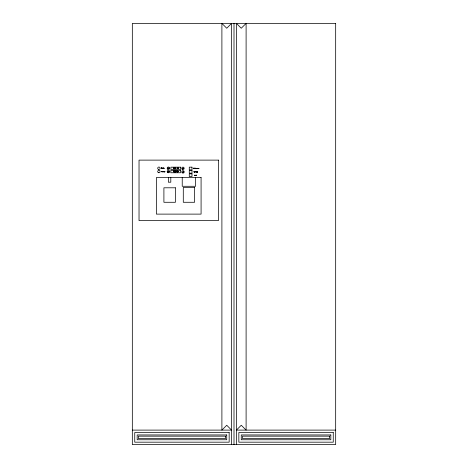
<?xml version="1.0" encoding="UTF-8"?>
<svg xmlns="http://www.w3.org/2000/svg" width="468" height="468" viewBox="0 0 468 468"><rect width="100%" height="100%" fill="white"/><g stroke="black" fill="none" stroke-linecap="round" stroke-linejoin="round"><path stroke-width="0.7" d="M168.041 168.228C168.96 168.059 166.912 168.31 167.989 168.129M161.799 168.293L161.729 168.047M162.174 171.791L162.18 171.516M198.175 168.568L198.104 168.299M169.135 168.182L169.334 168.421L169.012 168.024C167.953 169.036 168.971 167.281 169.135 168.421M163.332 171.791L163.221 171.516L163.437 171.791M164.888 171.791L164.777 171.516L164.993 171.791M195.408 168.591L195.331 168.287L195.519 168.574M196.817 168.591L196.741 168.287L196.929 168.574M198.877 168.591L198.765 168.299L198.988 168.574M168.942 171.545C167.983 172.593 168.895 170.715 169.322 171.937L168.995 171.545M174.096 171.844C173.505 170.949 175.155 170.896 174.02 171.095M174.775 171.844L174.699 171.095M175.196 171.253L175.289 171.469M175.459 171.844C174.839 170.744 176.565 170.919 175.734 171.581M177.009 171.844L176.998 171.036L177.524 171.095L177.477 172.013L177.477 171.048L176.933 171.095M174.956 167.872L174.804 168.117M178.308 168.088C179.057 167.38 177.746 169.17 178.308 168.492M177.863 171.592L177.711 171.844M177.957 171.469C177.828 170.744 178.062 171.867 177.858 171.487M174.061 172.013C175.032 172.119 173.704 172.084 174.096 171.224M176.98 172.013C177.939 172.113 176.559 172.13 177.009 171.224M175.383 171.095L175.927 171.048L175.67 171.534M173.359 168.351L173.435 168.737L173.341 167.872M173.388 168.287L173.435 167.872M175.003 168.287C175.044 169.849 174.944 166.871 175.05 168.24M178.326 168.351L178.402 168.737L178.156 167.994M178.355 168.287C178.22 167.152 178.834 169.129 178.402 168.492M162.531 171.814L162.531 171.779M161.501 168.316L161.536 168M161.916 171.633C160.98 171.352 162.899 172.288 161.981 171.516M161.606 168.047L161.928 168.047L161.606 168.293M197.748 168.299L197.361 168.691L197.636 168.299M197.917 168.398C197.385 167.907 198.689 169.17 197.917 168.299M132.327 430.104L231.578 430.104L226.74 425.26L221.896 430.104L221.896 23.4L226.74 28.244L231.578 23.4L231.578 444.6M335.673 430.104L236.422 430.104L241.26 425.26L246.104 430.104L246.104 23.4L241.26 28.244L236.422 23.4L236.422 444.6M175.383 171.967L175.459 171.224M174.699 171.967L174.792 171.095L174.95 171.346M177.957 171.592L178.115 171.967L177.957 171.721M174.552 167.872L174.552 168.024M195.279 175.652C195.331 175.09 195.899 175.564 194.752 175.582L194.752 175.009L194.986 175.582M234 23.4L234 444.6M195.946 171.692C196.537 171.733 195.495 172.101 195.612 171.516L195.876 171.639M195.595 177.501L195.595 186.287L182.227 186.287L182.227 177.501M195.191 175.582L195.191 175.19L195.068 175.582M175.213 171.083L175.243 172.013L175.196 171.592M173.675 171.095L173.581 171.967L173.581 171.095M170.802 177.501L170.802 182.21L168.381 182.21L168.381 177.501M162.361 168.246C161.928 168.895 162.016 167.38 162.361 168.246M162.788 168.199C163.045 169.006 163.133 167.743 162.794 168.158M163.502 171.668C163.724 172.288 164.005 170.943 163.502 171.668M194.226 168.451C194.553 169.24 194.647 167.667 194.226 168.451M183.374 168.304C183.105 169.129 182.953 167.614 183.374 168.304M183.503 171.92C183.222 172.739 183.058 171.229 183.503 171.92M195.308 171.891C194.998 172.715 194.916 171.194 195.308 171.891M196.56 168.498C196.25 169.34 196.139 167.801 196.56 168.498M168.03 171.697L168.345 171.867L168.03 171.697M193.606 168.451L193.922 168.62L193.606 168.451M163.683 168.199L164.291 168.275L163.683 168.199M164.397 171.668L164.631 171.896L164.397 171.668M161.425 171.592C161.478 172.511 161.454 170.756 161.425 171.592M162.414 168.199L162.689 168.404L162.425 168.158M194.197 171.838L194.472 172.048L194.197 171.838M194.571 171.838L194.846 172.048L194.571 171.838M196.232 171.838L196.507 172.048L196.232 171.838M196.607 171.838L196.882 172.048L196.607 171.838M197.326 171.838L197.601 172.048L197.326 171.838M183.158 168.258L183.163 168.228M161.214 168.088C161.425 169.164 161.747 167.275 161.214 168.088M182.924 168.299C182.111 168.597 182.97 168.006 182.924 168.299M183.052 171.914C182.239 172.247 183.105 171.604 183.052 171.914M167.848 168.135L167.848 168.135M167.831 171.651L167.831 171.651M194.004 171.803L194.004 171.803M167.971 171.645C167.591 172.575 167.585 170.732 167.971 171.645M194.144 171.797C193.846 172.721 193.711 170.89 194.144 171.797M197.139 168.457L197.139 168.457M198.52 168.457L198.52 168.457M197.098 171.797L197.274 172.089L197.098 171.797M162.882 171.54L162.735 171.914L163.057 171.914L162.882 171.54M195.858 175.213L195.706 175.582L196.034 175.582L195.858 175.213M195.952 168.322L195.601 168.691L196.127 168.691L195.975 168.299M173.856 168.755C174.149 169.317 173.926 166.286 173.856 168.755M174.541 168.755L174.505 167.825L174.541 168.755M175.219 168.755C174.745 168.334 175.787 167.088 175.734 168.24C175.652 167.351 174.798 167.977 175.219 168.755M177.237 167.825C177.079 170.112 176.845 167.45 177.226 167.807M177.922 167.825C178.349 169.913 177.302 167.082 177.904 167.807M173.207 167.76L173.622 167.807L173.207 167.76M173.885 168.258L174.307 168.304L173.885 168.258M174.757 168.322L174.71 168.737L174.786 168.351M175.254 168.258L175.67 168.304L175.254 168.258M173.441 170.99L173.862 171.036L173.441 170.99M174.125 171.487L174.546 171.534L174.125 171.487M174.997 171.545L175.044 171.967L174.997 171.545M177.91 171.545C177.969 172.879 177.869 170.106 177.945 171.581M335.673 23.4L132.327 23.4L132.327 444.6L335.673 444.6L335.673 23.4M218.462 160.12L139.031 160.12L139.031 220.603L218.462 220.603L218.462 160.12M180.589 167.17L170.908 167.17L170.908 169.515L180.589 169.515L180.589 167.17M191.985 167.158L189.277 167.158L189.277 169.866L191.985 169.866L191.985 167.158M163.589 167.872L163.461 168.445L163.589 167.872M193.272 168.117C192.98 169.153 193.851 168.258 193.272 168.117M194.15 168.088L194.027 168.691L194.15 168.088M195.162 168.117L194.94 168.691L195.162 168.117M180.508 170.41L170.826 170.41L170.826 172.756L180.508 172.756L180.508 170.41M191.985 170.487L189.277 170.487L189.277 173.195L191.985 173.195L191.985 170.487M164.303 171.341L164.174 171.914L164.303 171.341M191.985 173.839L189.277 173.839L189.277 176.547L191.985 176.547L191.985 173.839M196.262 175.085L196.139 175.582L196.262 175.085M201.082 177.501L156.406 177.501L156.406 214.116L201.082 214.116L201.082 177.501M194.583 187.452L183.292 187.452L183.292 202.281L194.583 202.281L194.583 187.452M175.418 187.797L163.905 187.797L163.905 202.281L175.418 202.281L175.418 187.797M229.156 432.526L134.743 432.526L134.743 442.178L229.156 442.178L229.156 432.526M333.257 432.526L238.844 432.526L238.844 442.178L333.257 442.178L333.257 432.526M226.74 434.947L137.165 434.947L137.165 439.756L226.74 439.756L226.74 434.947M330.835 434.947L241.26 434.947L241.26 439.756L330.835 439.756L330.835 434.947M225.529 436.158L138.376 436.158L138.376 438.545L225.529 438.545L225.529 436.158M329.624 436.158L242.471 436.158L242.471 438.545L329.624 438.545L329.624 436.158M158.295 169.281A1.211 1.211 0 0 0 160.12 168.258A1.211 1.211 0 0 0 158.324 167.181A1.211 1.211 0 0 0 158.295 169.281M158.307 172.587A1.211 1.211 0 0 0 160.12 171.534A1.211 1.211 0 0 0 158.307 170.487A1.211 1.211 0 0 0 158.307 172.587M167.801 169.287A1.211 1.211 0 0 0 169.621 168.24A1.211 1.211 0 0 0 167.801 167.193A1.211 1.211 0 0 0 167.801 169.287M167.801 172.587A1.211 1.211 0 0 0 169.621 171.534A1.211 1.211 0 0 0 167.801 170.487A1.211 1.211 0 0 0 167.801 172.587M182.344 169.393A1.211 1.211 0 0 0 184.158 168.345A1.211 1.211 0 0 0 182.344 167.292A1.211 1.211 0 0 0 182.344 169.393M182.21 172.791A1.211 1.211 0 0 0 184.193 172.101A1.211 1.211 0 0 0 182.602 170.732A1.211 1.211 0 0 0 182.21 172.791"/></g></svg>
